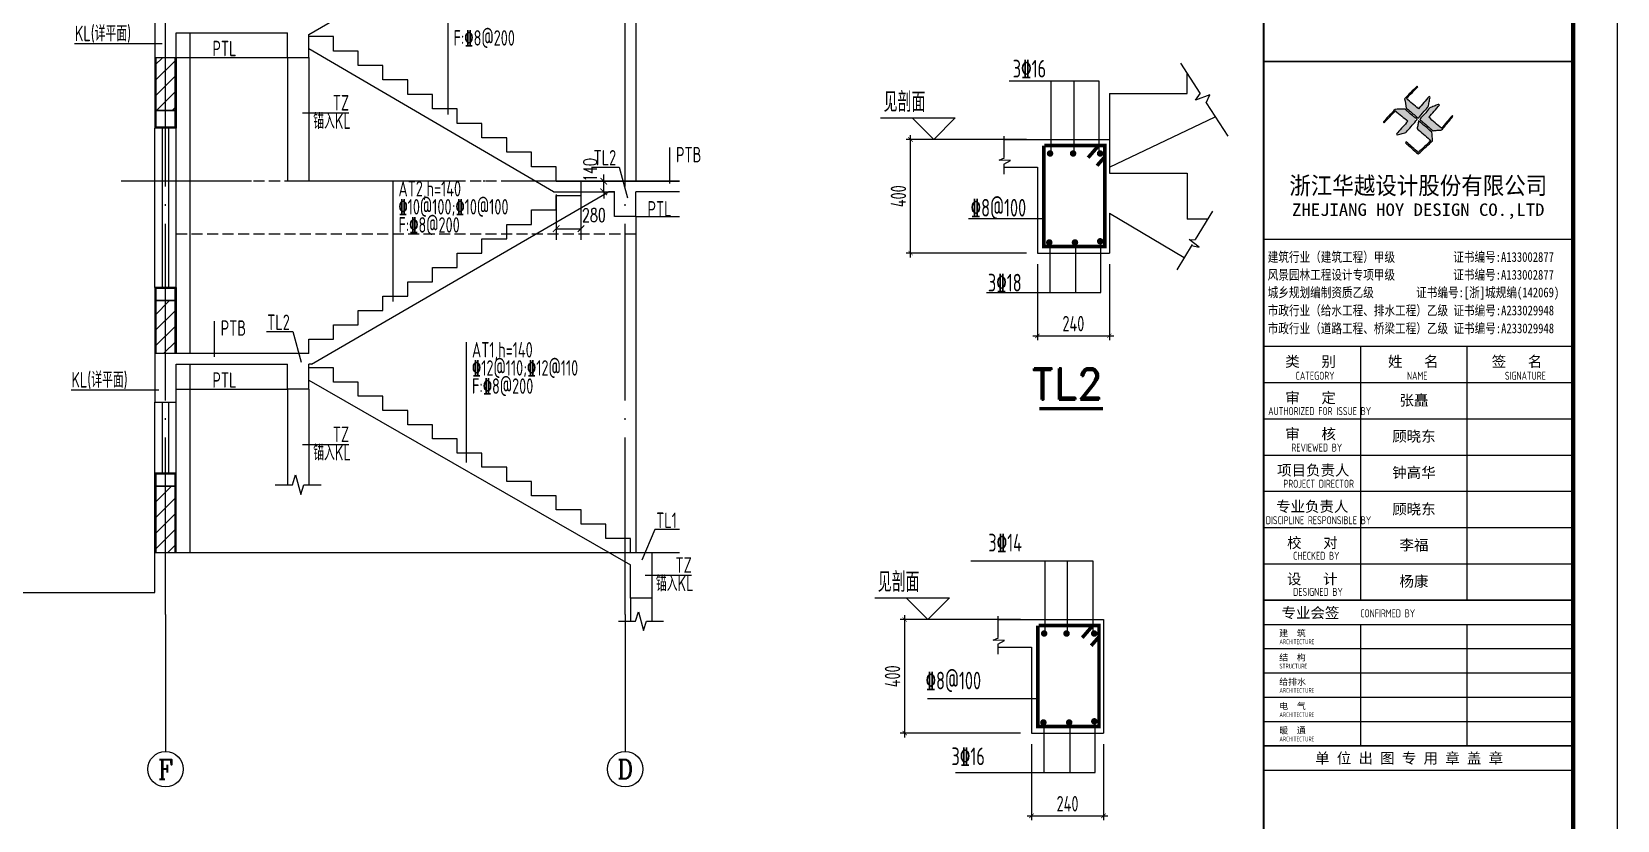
# Model space of a CAD drawing. Extents: x -638872 to -278819, y -139534 to 213996.
# Drawn here: x -419019 to -401082, y -130485 to -121566 of the extents above; entities that cross this region are included whole.
import ezdxf
from ezdxf.enums import TextEntityAlignment as Align

# ---------------------------------------------------------------- set-up
doc = ezdxf.new("R2010")
doc.units = 0
doc.header["$LTSCALE"] = 1000
doc.header["$MEASUREMENT"] = 0
doc.linetypes.add('DASH', pattern=[0.35, 0.25, -0.1])
doc.linetypes.add('DOTE', pattern=[2.42, 2, -0.2, 0.02, -0.2])
doc.layers.get('0').update_dxf_attribs({"linetype": 'CONTINUOUS'})
doc.layers.get('Defpoints').update_dxf_attribs({"linetype": 'CONTINUOUS'})
for name, color, linetype in [('AXIS', 171, 'CONTINUOUS'), ('AXIS_TEXT', 7, 'CONTINUOUS'), ('BALCONY', 6, 'CONTINUOUS'), ('BEAM_HOR_TEXT_JZ', 7, 'CONTINUOUS'), ('COLU_DE_DIM', 3, 'CONTINUOUS'), ('DOTE', 14, 'DOTE'), ('GJ', 22, 'CONTINUOUS'), ('PUB_DIM', 171, 'CONTINUOUS'), ('PUB_TITLE', 171, 'CONTINUOUS'), ('PUB_WALL', 9, 'CONTINUOUS'), ('S_E_STAIR', 4, 'CONTINUOUS'), ('S_WALL', 9, 'CONTINUOUS'), ('S_WINDOW', 140, 'CONTINUOUS'), ('THICK', 6, 'CONTINUOUS'), ('THIN', 7, 'CONTINUOUS'), ('TK', 4, 'CONTINUOUS'), ('填充', 8, 'CONTINUOUS')]:
    doc.layers.add(name, color=color, linetype=linetype)
doc.layers.add('COLU_HATCH', color=251, linetype='CONTINUOUS', lineweight=0)
doc.styles.add('-宋体', font='', dxfattribs={"width": 0.8})
doc.styles.add('_TCH_AXIS', font='COMPLEX', dxfattribs={"bigfont": 'GBCBIG'})
doc.styles.add('COMPLEX', font='COMPLEX')
doc.styles.add('DIM_FONT', font='SIMPLEX', dxfattribs={"width": 0.7, "bigfont": 'GBCBIG'})
doc.styles.add('HT', font='simhei.ttf', dxfattribs={"width": 0.8})
doc.styles.add('ROMAND', font='romand__.ttf', dxfattribs={"height": 500})
doc.styles.add('TSSD_Dimension', font='tssdeng.shx', dxfattribs={"width": 0.7, "bigfont": 'hztxt.shx'})
doc.styles.add('TSSD_Label', font='tssdeng.shx', dxfattribs={"width": 0.7, "bigfont": 'hztxt.shx'})
doc.styles.add('TSSD_REIN', font='tssdeng.shx', dxfattribs={"width": 0.7, "bigfont": 'tssdchn.shx'})
doc.styles.add('中西文', font='TSSDENG.shx', dxfattribs={"width": 0.875, "height": 300, "bigfont": 'HZTXT.shx'})
doc.styles.add('图签宋体', font='', dxfattribs={"height": 300})
doc.styles.add('图签黑体', font='simhei.ttf', dxfattribs={"height": 550})
doc.styles.get('-宋体').set_extended_font_data('SimSun')
doc.styles.get('图签宋体').set_extended_font_data('NSimSun')
doc.dimstyles.new('DIMN', dxfattribs={"dimtxt": 300, "dimasz": 150, "dimexe": 250, "dimexo": 300, "dimgap": 150, "dimtad": 1, "dimdec": 0, "dimzin": 0, "dimdsep": 46, "dimtxsty": 'DIM_FONT', "dimblk": 'ARCHTICK', "dimcen": 0.09, "dimclrt": 7, "dimazin": 2, "dimtfac": 1, "dimtdec": 0, "dimtix": 1, "dimtmove": 2, "dimatfit": 3, "dimfxl": 0, "dimtolj": 1, "dimtzin": 0, "dimarcsym": 0})
doc.dimstyles.new('TSSD_20_50', dxfattribs={"dimtxt": 175, "dimasz": 50, "dimexe": 50, "dimexo": 125, "dimgap": 50, "dimtad": 1, "dimdec": 0, "dimlfac": 0.4, "dimzin": 0, "dimdsep": 46, "dimtxsty": 'TSSD_Dimension', "dimblk": 'ARCHTICK', "dimblk1": 'ARCHTICK', "dimblk2": 'ARCHTICK', "dimcen": 0, "dimdle": 50, "dimclrt": 7, "dimadec": 0, "dimazin": 0, "dimtfac": 1, "dimtdec": 0, "dimtix": 1, "dimtmove": 2, "dimatfit": 3, "dimfxl": 0, "dimtolj": 1, "dimtzin": 0, "dimarcsym": 0})

# ---------------------------------------------------------------- blocks, each defined once
blk = doc.blocks.new('$EWDLib$00001159')
for p, q in [((0, 0), (0, 1500)), ((84, 0), (84, 1500)), ((156, 0), (156, 1500)), ((240, 0), (240, 1500))]:
    blk.add_line(p, q)
blk = doc.blocks.new('_AXISO')
blk.add_circle((0, 0), 0.5)
at = {"layer": 'AXIS_TEXT', "style": 'COMPLEX', "width": 1.041667}
blk.add_attdef('A', text='', height=0.56, dxfattribs=at).set_placement((-0.25, -0.28), (0.25, -0.28), align=Align.FIT)
blk = doc.blocks.new('_ArchTick')
at = {"color": 0, "linetype": 'ByBlock', "const_width": 0.15}
blk.add_lwpolyline([(-0.5, -0.5), (0.5, 0.5)], dxfattribs=at)
blk = doc.blocks.new('*D583')
at = {"layer": 'COLU_DE_DIM', "color": 0, "lineweight": -2}
for p, q in [((-407767, -122785), (-409127, -122785)), ((-409077, -124120), (-409077, -122735)), ((-407767, -124070), (-409127, -124070))]:
    blk.add_line(p, q, dxfattribs=at)
at = {"layer": 'Defpoints', "color": 0}
for p in [(-409077, -122785), (-407642, -122785), (-407642, -124070)]:
    blk.add_point(p, dxfattribs=at)
at = {"layer": 'COLU_DE_DIM', "color": 0, "lineweight": -2, "xscale": 50, "yscale": 50, "zscale": 50}
for p, rotation in [((-409077, -122785), 90), ((-409077, -124070), 270)]:
    blk.add_blockref('_ArchTick', p, dxfattribs=dict(at, rotation=rotation))
at = {"layer": 'COLU_DE_DIM', "color": 7, "insert": (-409214, -123427), "char_height": 175, "attachment_point": 5, "rotation": 90, "style": 'TSSD_Dimension'}
blk.add_mtext('\\A1;400', dxfattribs=at)
blk = doc.blocks.new('*D584')
at = {"layer": 'COLU_DE_DIM', "color": 0, "lineweight": -2}
for p, q in [((-407642, -124195), (-407642, -125056)), ((-406828, -124195), (-406828, -125056)), ((-407692, -125006), (-406778, -125006))]:
    blk.add_line(p, q, dxfattribs=at)
at = {"layer": 'Defpoints', "color": 0}
for p in [(-407642, -124070), (-406828, -124070), (-406828, -125006)]:
    blk.add_point(p, dxfattribs=at)
at = {"layer": 'COLU_DE_DIM', "color": 0, "lineweight": -2, "xscale": 50, "yscale": 50, "zscale": 50, "rotation": 180}
blk.add_blockref('_ArchTick', (-407642, -125006), dxfattribs=at)
at = {"layer": 'COLU_DE_DIM', "color": 0, "lineweight": -2, "xscale": 50, "yscale": 50, "zscale": 50}
blk.add_blockref('_ArchTick', (-406828, -125006), dxfattribs=at)
at = {"layer": 'COLU_DE_DIM', "color": 7, "insert": (-407235, -124868), "char_height": 175, "attachment_point": 5, "style": 'TSSD_Dimension'}
blk.add_mtext('\\A1;240', dxfattribs=at)
blk = doc.blocks.new('*D585')
at = {"layer": 'COLU_DE_DIM', "color": 0, "lineweight": -2}
for p, q in [((-407834, -128215), (-409193, -128215)), ((-409143, -129549), (-409143, -128165)), ((-407834, -129499), (-409193, -129499))]:
    blk.add_line(p, q, dxfattribs=at)
at = {"layer": 'Defpoints', "color": 0}
for p in [(-409143, -128215), (-407709, -128215), (-407709, -129499)]:
    blk.add_point(p, dxfattribs=at)
at = {"layer": 'COLU_DE_DIM', "color": 0, "lineweight": -2, "xscale": 50, "yscale": 50, "zscale": 50}
for p, rotation in [((-409143, -128215), 90), ((-409143, -129499), 270)]:
    blk.add_blockref('_ArchTick', p, dxfattribs=dict(at, rotation=rotation))
at = {"layer": 'COLU_DE_DIM', "color": 7, "insert": (-409281, -128857), "char_height": 175, "attachment_point": 5, "rotation": 90, "style": 'TSSD_Dimension'}
blk.add_mtext('\\A1;400', dxfattribs=at)
blk = doc.blocks.new('*D586')
at = {"layer": 'COLU_DE_DIM', "color": 0, "lineweight": -2}
for p, q in [((-407709, -129624), (-407709, -130485)), ((-406894, -129624), (-406894, -130485)), ((-407759, -130435), (-406844, -130435))]:
    blk.add_line(p, q, dxfattribs=at)
at = {"layer": 'Defpoints', "color": 0}
for p in [(-407709, -129499), (-406894, -129499), (-406894, -130435)]:
    blk.add_point(p, dxfattribs=at)
at = {"layer": 'COLU_DE_DIM', "color": 0, "lineweight": -2, "xscale": 50, "yscale": 50, "zscale": 50, "rotation": 180}
blk.add_blockref('_ArchTick', (-407709, -130435), dxfattribs=at)
at = {"layer": 'COLU_DE_DIM', "color": 0, "lineweight": -2, "xscale": 50, "yscale": 50, "zscale": 50}
blk.add_blockref('_ArchTick', (-406894, -130435), dxfattribs=at)
at = {"layer": 'COLU_DE_DIM', "color": 7, "insert": (-407301, -130298), "char_height": 175, "attachment_point": 5, "style": 'TSSD_Dimension'}
blk.add_mtext('\\A1;240', dxfattribs=at)
blk = doc.blocks.new('A$C053D6479')
at = {"layer": 'PUB_TITLE'}
h = blk.add_hatch(color=256, dxfattribs=at)
h.dxf.hatch_style = 1
edge = h.paths.add_edge_path()
edge.add_spline(control_points=[(1026, 827), (1105, 920), (1188, 1008), (1266, 1102)], knot_values=[13, 13, 13, 13, 14, 14, 14, 14], degree=3, periodic=0)
edge.add_spline(control_points=[(1266, 1102), (1258, 1111), (1249, 1119), (1239, 1116)], knot_values=[12, 12, 12, 12, 13, 13, 13, 13], degree=3, periodic=0)
edge.add_spline(control_points=[(1239, 1116), (1210, 1107), (1179, 1092), (1144, 1077)], knot_values=[11, 11, 11, 11, 12, 12, 12, 12], degree=3, periodic=0)
edge.add_spline(control_points=[(1144, 1077), (1109, 1063), (1069, 1053), (1047, 1038)], knot_values=[10, 10, 10, 10, 11, 11, 11, 11], degree=3, periodic=0)
edge.add_spline(control_points=[(1047, 1038), (1028, 1026), (1007, 992), (991, 972)], knot_values=[9, 9, 9, 9, 10, 10, 10, 10], degree=3, periodic=0)
edge.add_spline(control_points=[(991, 972), (942, 913), (899, 868), (849, 810)], knot_values=[8, 8, 8, 8, 9, 9, 9, 9], degree=3, periodic=0)
edge.add_spline(control_points=[(849, 810), (842, 801), (822, 776), (822, 775)], knot_values=[7, 7, 7, 7, 8, 8, 8, 8], degree=3, periodic=0)
edge.add_spline(control_points=[(822, 775), (823, 771), (848, 752), (859, 744)], knot_values=[6, 6, 6, 6, 7, 7, 7, 7], degree=3, periodic=0)
edge.add_spline(control_points=[(859, 744), (949, 670), (1035, 592), (1122, 521)], knot_values=[5, 5, 5, 5, 6, 6, 6, 6], degree=3, periodic=0)
edge.add_spline(control_points=[(1122, 521), (1153, 527), (1185, 530), (1217, 533)], knot_values=[4, 4, 4, 4, 5, 5, 5, 5], degree=3, periodic=0)
edge.add_spline(control_points=[(1217, 533), (1246, 535), (1293, 532), (1316, 542)], knot_values=[3, 3, 3, 3, 4, 4, 4, 4], degree=3, periodic=0)
edge.add_spline(control_points=[(1316, 542), (1327, 547), (1338, 565), (1349, 579)], knot_values=[2, 2, 2, 2, 3, 3, 3, 3], degree=3, periodic=0)
edge.add_spline(control_points=[(1349, 579), (1423, 670), (1507, 759), (1572, 848)], knot_values=[1, 1, 1, 1, 2, 2, 2, 2], degree=3, periodic=0)
edge.add_spline(control_points=[(1572, 848), (1564, 852), (1561, 861), (1551, 862)], knot_values=[0, 0, 0, 0, 1, 1, 1, 1], degree=3, periodic=0)
edge.add_spline(control_points=[(1551, 862), (1469, 769), (1393, 671), (1310, 579)], knot_values=[15, 15, 15, 15, 16, 16, 16, 16], degree=3, periodic=0)
edge.add_spline(control_points=[(1310, 579), (1216, 662), (1118, 742), (1026, 827)], knot_values=[14, 14, 14, 14, 15, 15, 15, 15], degree=3, periodic=0)
at = {"layer": 'TK'}
h = blk.add_hatch(color=256, dxfattribs=at)
h.dxf.hatch_style = 2
edge = h.paths.add_edge_path()
edge.add_spline(control_points=[(906, 946), (906, 946), (906, 946), (866, 899), (814, 839), (806, 829), (789, 806), (787, 806), (777, 804), (728, 856), (719, 864), (651, 922), (580, 978), (514, 1036), (509, 1106), (488, 1176), (479, 1247), (570, 1343), (663, 1436), (758, 1526), (764, 1523), (768, 1518), (774, 1515), (693, 1422), (599, 1343), (520, 1249), (607, 1171), (698, 1096), (789, 1021), (874, 1109), (950, 1206), (1031, 1298), (1066, 1286), (1054, 1262), (1045, 1224), (1036, 1188), (1031, 1158), (1024, 1121), (1020, 1104), (1017, 1085), (1012, 1071), (1004, 1052), (976, 1026), (956, 1003), (906, 946)], knot_values=[-1, 0, 0, 0, 0, 0.0001, 1, 1, 1, 2, 2, 2, 3, 3, 3, 4, 4, 4, 5, 5, 5, 6, 6, 6, 7, 7, 7, 8, 8, 8, 9, 9, 9, 10, 10, 10, 11, 11, 11, 12, 12, 12, 13, 13, 13, 14, 14, 14, 14], degree=3, periodic=0)
h = blk.add_hatch(color=256, dxfattribs=at)
h.dxf.hatch_style = 2
edge = h.paths.add_edge_path()
edge.add_spline(control_points=[(291, 452), (291, 452), (291, 452), (313, 470), (322, 480), (400, 566), (477, 652), (553, 736), (460, 815), (366, 894), (270, 970), (183, 883), (101, 791), (16, 703), (-18, 714), (9, 735), (28, 755), (103, 838), (192, 930), (266, 1005), (319, 1009), (387, 1005), (442, 1007), (456, 1008), (472, 1011), (485, 1007), (507, 1000), (534, 967), (555, 949), (624, 891), (699, 833), (760, 773), (689, 691), (614, 604), (539, 517), (529, 505), (516, 487), (506, 482), (492, 475), (469, 472), (452, 467), (416, 456), (383, 448), (342, 438), (323, 433), (297, 422), (293, 440), (291, 452)], knot_values=[-1, 0, 0, 0, 0, 0.0001, 1, 1, 1, 2, 2, 2, 3, 3, 3, 4, 4, 4, 5, 5, 5, 6, 6, 6, 7, 7, 7, 8, 8, 8, 9, 9, 9, 10, 10, 10, 11, 11, 11, 12, 12, 12, 13, 13, 13, 14, 14, 14, 15, 15, 15, 15], degree=3, periodic=0)
h = blk.add_hatch(color=256, dxfattribs=at)
h.dxf.hatch_style = 2
edge = h.paths.add_edge_path()
edge.add_spline(control_points=[(662, 103), (662, 103), (662, 103), (616, 143), (568, 186), (545, 207), (518, 224), (499, 250), (501, 259), (511, 261), (516, 267), (609, 192), (696, 111), (785, 33), (883, 118), (977, 208), (1070, 298), (992, 373), (892, 456), (803, 534), (791, 544), (768, 561), (766, 569), (761, 588), (776, 634), (780, 655), (785, 690), (788, 721), (795, 746), (897, 661), (998, 576), (1097, 490), (1100, 425), (1106, 361), (1107, 294), (1018, 207), (925, 121), (830, 33), (818, 21), (800, 0), (787, 0), (768, -1), (725, 49), (712, 60), (662, 103)], knot_values=[-1, 0, 0, 0, 0, 0.0001, 1, 1, 1, 2, 2, 2, 3, 3, 3, 4, 4, 4, 5, 5, 5, 6, 6, 6, 7, 7, 7, 8, 8, 8, 9, 9, 9, 10, 10, 10, 11, 11, 11, 12, 12, 12, 13, 13, 13, 14, 14, 14, 14], degree=3, periodic=0)
for points, knots in [([(1031, 1298), (1066, 1286), (1054, 1262), (1045, 1224), (1036, 1188), (1031, 1158), (1024, 1121), (1020, 1104), (1017, 1085), (1012, 1071), (1004, 1052), (976, 1026), (956, 1003), (906, 946), (866, 899), (814, 839), (806, 829), (789, 806), (787, 806), (777, 804), (728, 856), (719, 864), (651, 922), (580, 978), (514, 1036), (509, 1106), (488, 1176), (479, 1247), (570, 1343), (663, 1436), (758, 1526), (764, 1523), (768, 1518), (774, 1515), (693, 1422), (599, 1343), (520, 1249), (607, 1171), (698, 1096), (789, 1021), (874, 1109), (950, 1206), (1031, 1298)], [0, 0, 0, 0, 1, 1, 1, 2, 2, 2, 3, 3, 3, 4, 4, 4, 5, 5, 5, 6, 6, 6, 7, 7, 7, 8, 8, 8, 9, 9, 9, 10, 10, 10, 11, 11, 11, 12, 12, 12, 13, 13, 13, 14, 14, 14, 14]), ([(1551, 862), (1561, 861), (1564, 852), (1572, 848), (1507, 759), (1423, 670), (1349, 579), (1338, 565), (1327, 547), (1316, 542), (1293, 532), (1246, 535), (1217, 533), (1185, 530), (1153, 527), (1122, 521), (1035, 592), (949, 670), (859, 744), (848, 752), (823, 771), (822, 775), (822, 776), (842, 801), (849, 810), (899, 868), (942, 913), (991, 972), (1007, 992), (1028, 1026), (1047, 1038), (1069, 1053), (1109, 1063), (1144, 1077), (1179, 1092), (1210, 1107), (1239, 1116), (1249, 1119), (1258, 1111), (1266, 1102), (1188, 1008), (1105, 920), (1026, 827), (1118, 742), (1216, 662), (1310, 579), (1393, 671), (1469, 769), (1551, 862)], [0, 0, 0, 0, 1, 1, 1, 2, 2, 2, 3, 3, 3, 4, 4, 4, 5, 5, 5, 6, 6, 6, 7, 7, 7, 8, 8, 8, 9, 9, 9, 10, 10, 10, 11, 11, 11, 12, 12, 12, 13, 13, 13, 14, 14, 14, 15, 15, 15, 16, 16, 16, 16]), ([(555, 949), (624, 891), (699, 833), (760, 773), (689, 691), (614, 604), (539, 517), (529, 505), (516, 487), (506, 482), (492, 475), (469, 472), (452, 467), (416, 456), (383, 448), (342, 438), (323, 433), (297, 422), (293, 440), (291, 452), (313, 470), (322, 480), (400, 566), (477, 652), (553, 736), (460, 815), (366, 894), (270, 970), (183, 883), (101, 791), (16, 703), (-18, 714), (9, 735), (28, 755), (103, 838), (192, 930), (266, 1005), (319, 1009), (387, 1005), (442, 1007), (456, 1008), (472, 1011), (485, 1007), (507, 1000), (534, 967), (555, 949)], [0, 0, 0, 0, 1, 1, 1, 2, 2, 2, 3, 3, 3, 4, 4, 4, 5, 5, 5, 6, 6, 6, 7, 7, 7, 8, 8, 8, 9, 9, 9, 10, 10, 10, 11, 11, 11, 12, 12, 12, 13, 13, 13, 14, 14, 14, 15, 15, 15, 15]), ([(1097, 490), (1100, 425), (1106, 361), (1107, 294), (1018, 207), (925, 121), (830, 33), (818, 21), (800, 0), (787, 0), (768, -1), (725, 49), (712, 60), (662, 103), (616, 143), (568, 186), (545, 207), (518, 224), (499, 250), (501, 259), (511, 261), (516, 267), (609, 192), (696, 111), (785, 33), (883, 118), (977, 208), (1070, 298), (992, 373), (892, 456), (803, 534), (791, 544), (768, 561), (766, 569), (761, 588), (776, 634), (780, 655), (785, 690), (788, 721), (795, 746), (897, 661), (998, 576), (1097, 490)], [0, 0, 0, 0, 1, 1, 1, 2, 2, 2, 3, 3, 3, 4, 4, 4, 5, 5, 5, 6, 6, 6, 7, 7, 7, 8, 8, 8, 9, 9, 9, 10, 10, 10, 11, 11, 11, 12, 12, 12, 13, 13, 13, 14, 14, 14, 14])]:
    blk.add_open_spline(points, degree=3, knots=knots, dxfattribs=at)
blk = doc.blocks.new('GeYuanFrame_73250362', base_point=(20.09, 4.53))
at = {"layer": 'PUB_TITLE'}
for points in [[(803.09, 235.33), (803.09, 292.73)], [(827.09, 235.33), (827.09, 292.73)], [(803.09, 202.33), (803.09, 229.83)], [(827.09, 202.33), (827.09, 229.83)]]:
    blk.add_lwpolyline(points, dxfattribs=at)
at = {"layer": 'TK'}
for p, q in [((781.09, 316.93), (851.09, 316.93)), ((781.09, 284.53), (851.09, 284.53)), ((781.09, 276.33), (851.09, 276.33)), ((781.09, 268.13), (851.09, 268.13)), ((781.09, 259.93), (851.09, 259.93)), ((781.09, 251.73), (851.09, 251.73)), ((781.09, 243.53), (851.09, 243.53)), ((781.09, 235.33), (851.09, 235.33)), ((781.09, 235.33), (851.09, 235.33))]:
    blk.add_line(p, q, dxfattribs=at)
blk.add_lwpolyline([(20.09, 4.53), (20.09, 598.53), (861.09, 598.53), (861.09, 4.53)], close=True, dxfattribs=at)
at = {"layer": 'TK', "const_width": 1}
blk.add_lwpolyline([(45.09, 588.53), (851.09, 588.53), (851.09, 14.53), (45.09, 14.53)], close=True, dxfattribs=at)
at = {"layer": 'TK'}
for points, const_width in [([(781.09, 588.53), (781.09, 14.53)], 0.4), ([(781.09, 357.14), (851.09, 357.14)], 0.35), ([(781.09, 292.73), (851.09, 292.73)], 0.35), ([(781.09, 292.73), (851.09, 292.73)], 0.35), ([(781.09, 235.33), (851.09, 235.33)], 0.35), ([(781.09, 202.33), (851.09, 202.33)], 0.35)]:
    blk.add_lwpolyline(points, dxfattribs=dict(at, const_width=const_width))
for points in [[(781.09, 292.73), (851.09, 292.73)], [(781.09, 235.33), (851.09, 235.33)], [(781.09, 229.83), (851.09, 229.83)], [(781.09, 224.33), (851.09, 224.33)], [(781.09, 218.83), (851.09, 218.83)], [(781.09, 213.33), (851.09, 213.33)], [(781.09, 207.83), (851.09, 207.83)], [(781.09, 202.33), (851.09, 202.33)], [(781.09, 196.83), (851.09, 196.83)]]:
    blk.add_lwpolyline(points, dxfattribs=at)
at = {"layer": 'PUB_TITLE', "xscale": 0.01000000000021828, "yscale": 0.01000000000021828, "zscale": 0.01}
blk.add_blockref('A$C053D6479', (808.19, 336.27), dxfattribs=at)
at = {"layer": 'TK'}
for s, height, style, width, p in [('浙江华越设计股份有限公司', 3.96, 'HT', 0.9, (816.07, 329.16)), ('ZHEJIANG HOY DESIGN CO.,LTD', 2.8, '图签黑体', 1.11, (816.06, 323.29))]:
    blk.add_text(s, height=height, dxfattribs=dict(at, style=style, width=width)).set_placement(p, align=Align.MIDDLE)
for s, height, style, width, p in [('建筑行业（建筑工程）甲级           证书编号:A133002877', 2.2, '-宋体', 0.8, (782, 311.83)), ('风景园林工程设计专项甲级           证书编号:A133002877', 2.2, '-宋体', 0.8, (782, 307.81)), ('城乡规划编制资质乙级        证书编号:[浙]城规编(142069)', 2.2, '-宋体', 0.8, (782, 303.82)), ('市政行业（给水工程、排水工程）乙级 证书编号:A233029948', 2.2, '-宋体', 0.8, (782, 299.74)), ('市政行业（道路工程、桥梁工程）乙级 证书编号:A233029948', 2.2, '-宋体', 0.8, (782, 295.69)), ('CATEGORY', 1.8, 'TSSD_REIN', 0.7, (788.32, 285.17)), ('NAME', 1.8, 'TSSD_REIN', 0.7, (813.51, 285.17)), ('SIGNATURE', 1.8, 'TSSD_REIN', 0.7, (835.66, 285.17)), ('AUTHORIZED FOR ISSUE BY', 1.8, 'TSSD_REIN', 0.7, (782.12, 277.17)), ('REVIEWED BY', 1.8, 'TSSD_REIN', 0.7, (787.36, 268.91)), ('PROJECT DIRECTOR', 1.8, 'TSSD_REIN', 0.7, (785.55, 260.74)), ('DISCIPLINE RESPONSIBLE BY', 1.8, 'TSSD_REIN', 0.7, (781.57, 252.48)), ('CHECKED BY', 1.8, 'TSSD_REIN', 0.7, (787.75, 244.44)), ('DESIGNED BY', 1.8, 'TSSD_REIN', 0.7, (787.76, 236.27)), ('CONFIRMED BY', 1.8, 'TSSD_REIN', 0.7, (802.94, 231.42)), ('ARCHITECTURE', 1.08, 'TSSD_REIN', 0.7, (784.65, 225.34)), ('STRUCTURE', 1.08, 'TSSD_REIN', 0.7, (784.65, 219.84)), ('ARCHITECTURE', 1.08, 'TSSD_REIN', 0.7, (784.65, 214.34)), ('ARCHITECTURE', 1.08, 'TSSD_REIN', 0.7, (784.65, 208.84)), ('ARCHITECTURE', 1.08, 'TSSD_REIN', 0.7, (784.65, 203.34))]:
    blk.add_text(s, height=height, dxfattribs=dict(at, style=style, width=width)).set_placement(p)
at = {"layer": 'TK', "style": '图签宋体'}
for s, height, p in [('类   别', 2.4, (785.97, 288.09)), ('姓   名', 2.4, (809.2, 288.09)), ('签   名', 2.4, (832.68, 288.09)), ('审   定', 2.4, (785.97, 279.89)), ('审   核', 2.4, (785.97, 271.69)), ('项目负责人', 2.4, (784.13, 263.49)), ('专业负责人', 2.4, (783.89, 255.29)), ('校   对', 2.4, (786.38, 247.09)), ('设   计', 2.4, (786.36, 238.89)), ('专业会签', 2.4, (785.12, 231.24)), ('建  筑', 1.44, (784.61, 227.11)), ('结  构', 1.44, (784.61, 221.61)), ('给排水', 1.44, (784.61, 216.11)), ('电  气', 1.44, (784.61, 210.61)), ('暖  通', 1.44, (784.61, 205.11)), ('单 位 出 图 专 用 章 盖 章', 2.4, (792.72, 198.35))]:
    blk.add_text(s, height=height, dxfattribs=at).set_placement(p)
at = {"layer": 'TK', "char_height": 2.4, "width": 24, "attachment_point": 5, "style": '图签宋体'}
for s, insert in [('张矗', (815.09, 280.4)), ('顾晓东', (815.09, 272.23)), ('钟高华', (815.09, 264.03)), ('顾晓东', (815.09, 255.76)), ('李福', (815.09, 247.63)), ('杨康', (815.09, 239.43))]:
    blk.add_mtext(s, dxfattribs=dict(at, insert=insert))
blk = doc.blocks.new('*D619')
at = {"layer": 'Defpoints', "color": 0}
for p in [(-413085, -123258), (-413085, -123378), (-412548, -123258)]:
    blk.add_point(p, dxfattribs=at)
at = {"layer": 'PUB_DIM', "color": 0, "lineweight": -2}
for p, q in [((-412548, -123258), (-412548, -123183)), ((-412935, -123258), (-412423, -123258)), ((-412935, -123378), (-412423, -123378)), ((-412548, -123378), (-412548, -123258)), ((-412548, -123378), (-412548, -123453))]:
    blk.add_line(p, q, dxfattribs=at)
at = {"layer": 'PUB_DIM', "color": 0, "lineweight": -2, "xscale": 75, "yscale": 75, "zscale": 75}
for p, rotation in [((-412548, -123258), 270), ((-412548, -123378), 90)]:
    blk.add_blockref('_ArchTick', p, dxfattribs=dict(at, rotation=rotation))
at = {"layer": 'PUB_DIM', "color": 7, "insert": (-412702, -123131), "char_height": 150, "attachment_point": 5, "rotation": 90, "style": 'DIM_FONT'}
blk.add_mtext('\\A1;140', dxfattribs=at)
blk = doc.blocks.new('*D621')
at = {"layer": 'Defpoints', "color": 0}
for p in [(-413085, -123258), (-412805, -123258), (-412805, -123794)]:
    blk.add_point(p, dxfattribs=at)
at = {"layer": 'PUB_DIM', "color": 0, "lineweight": -2}
for p, q in [((-413085, -123408), (-413085, -123919)), ((-412805, -123408), (-412805, -123919)), ((-413085, -123794), (-412805, -123794))]:
    blk.add_line(p, q, dxfattribs=at)
at = {"layer": 'PUB_DIM', "color": 0, "lineweight": -2, "xscale": 75, "yscale": 75, "zscale": 75, "rotation": 180}
blk.add_blockref('_ArchTick', (-413085, -123794), dxfattribs=at)
at = {"layer": 'PUB_DIM', "color": 0, "lineweight": -2, "xscale": 75, "yscale": 75, "zscale": 75}
blk.add_blockref('_ArchTick', (-412805, -123794), dxfattribs=at)
at = {"layer": 'PUB_DIM', "color": 7, "insert": (-412659, -123640), "char_height": 150, "attachment_point": 5, "style": 'DIM_FONT'}
blk.add_mtext('\\A1;280', dxfattribs=at)

msp = doc.modelspace()

# ---------------------------------------------------------------- hatches: boundary and pattern name
at = {"layer": '填充'}
h = msp.add_hatch(dxfattribs=at)
h.set_pattern_fill('普通砖', color=256, scale=50, style=0)
h.set_pattern_definition([(45, (-818059.45, -234764.58), (-88.388383, 88.388383), [])])
h.paths.add_polyline_path([(-417384.9, -126707.54), (-417624.9, -126707.54), (-417624.9, -127457.54), (-417384.9, -127457.54)])
h.paths.add_polyline_path([(-417384.9, -121857.54), (-417624.9, -121857.54), (-417624.9, -122457.54), (-417384.9, -122457.54)])
h.paths.add_polyline_path([(-417384.9, -120707.54), (-417624.9, -120707.54), (-417624.9, -121457.54), (-417384.9, -121457.54)])
h.paths.add_polyline_path([(-417384.9, -118257.54), (-417624.9, -118257.54), (-417624.9, -118557.54), (-417384.9, -118557.54)])
h.paths.add_polyline_path([(-417384.9, -116957.54), (-417624.9, -116957.54), (-417624.9, -117857.54), (-417384.9, -117857.54)])
h.paths.add_polyline_path([(-417624.9, -125207.54), (-417384.9, -125207.54), (-417384.9, -124607.54), (-417624.9, -124607.54)])

# ---------------------------------------------------------------- linework, layer by layer
for p, q in [((-417224.9, -125207.54), (-417224.9, -121577.54)), ((-417224.9, -127457.54), (-417224.9, -125327.54))]:
    msp.add_line(p, q)
at = {"ltscale": 0.5}
for points in [[(-417543.52, -121701.61), (-418533.45, -121701.61)], [(-417582.53, -125618.91), (-418572.45, -125618.91)], [(-412244.9, -127971.79), (-412244.9, -128233.46)], [(-412004.9, -127971.79), (-412004.9, -128233.46)]]:
    msp.add_lwpolyline(points, dxfattribs=at)
msp.add_lwpolyline([(-420704.9, -127907.54), (-417624.9, -127907.54), (-417624.9, -127457.54), (-411691.45, -127457.54)])
at = {"layer": 'AXIS'}
for p, q in [((-417504.9, -128157.54), (-417504.9, -129707.54)), ((-412304.9, -128157.54), (-412304.9, -129707.54))]:
    msp.add_line(p, q, dxfattribs=at)
at = {"layer": 'BALCONY', "ltscale": 0.5}
for points in [[(-417384.9, -121857.54), (-416124.9, -121857.54)], [(-416124.9, -121857.54), (-416124.9, -123257.54)], [(-415884.9, -121857.54), (-415884.9, -123257.54)], [(-412672.07, -123097.73), (-412371.56, -123097.73), (-412277.08, -123444.44)], [(-412184.9, -123657.54), (-411691.45, -123657.54)], [(-416363.98, -124958.51), (-416063.47, -124958.51), (-415968.99, -125305.22)], [(-417384.9, -125607.54), (-416124.9, -125607.54)], [(-416124.9, -125607.54), (-416124.9, -126690.02)], [(-415884.9, -125607.54), (-415884.9, -126690.02)], [(-411691.45, -127198.13), (-411968.06, -127198.13), (-412118.62, -127544.84)], [(-412244.9, -127457.48), (-412004.9, -127457.48), (-412004.9, -127971.79), (-412244.9, -127971.79), (-412244.9, -127595.84)]]:
    msp.add_lwpolyline(points, dxfattribs=at)
at = {"layer": 'BALCONY', "linetype": 'DASH', "ltscale": 0.5}
for points in [[(-412184.9, -123257.54), (-417384.9, -123257.54)], [(-412184.9, -123857.54), (-417384.9, -123857.54)]]:
    msp.add_lwpolyline(points, dxfattribs=at)
at = {"layer": 'BEAM_HOR_TEXT_JZ'}
for p, q in [((-414306.55, -122501.32), (-414306.55, -121139.23)), ((-414930.37, -124616.21), (-414930.37, -123254.12)), ((-414098.37, -126438.74), (-414098.37, -125076.65))]:
    msp.add_line(p, q, dxfattribs=at)
at = {"layer": 'DOTE'}
for p, q in [((-417504.9, -128157.54), (-417504.9, -112157.54)), ((-412304.9, -128157.54), (-412304.9, -112157.54)), ((-411691.45, -123257.54), (-418004.9, -123257.54))]:
    msp.add_line(p, q, dxfattribs=at)
at = {"layer": 'GJ', "linetype": 'Continuous'}
for p, q in [((-406022.94, -121922.71, -247.45), (-405805.18, -122259.66, -247.45)), ((-406944.87, -122125.57, -247.45), (-407959.96, -122125.57, -247.45)), ((-407491.07, -122125.57, -247.45), (-407491.07, -122931.74, -247.45)), ((-407230.59, -122125.57, -247.45), (-407230.59, -122931.74, -247.45)), ((-406944.87, -122942.88, -247.45), (-406944.87, -122125.57, -247.45)), ((-405948.19, -122264, -247.45), (-405948.19, -122038.38, -247.45)), ((-406827.81, -122264, -247.45), (-406827.81, -123164.63, -247.45)), ((-406827.81, -122264, -247.45), (-405948.19, -122264, -247.45)), ((-405853.11, -122338.81, -247.45), (-405796.8, -122260.03, -247.45)), ((-405691.67, -122278.78, -247.45), (-405853.11, -122338.81, -247.45)), ((-405732.97, -122372.58, -247.45), (-405691.67, -122278.78, -247.45)), ((-405733.9, -122369.96, -247.45), (-405489.16, -122748.67, -247.45)), ((-406827.81, -123097.81, -247.45), (-405630.4, -122530.11, -247.45)), ((-408022.31, -122747.2, -247.45), (-408022.31, -122989.27, -247.45)), ((-408022.31, -122785.26, -247.45), (-406827.81, -122785.26, -247.45)), ((-408074.46, -123018.95, -247.45), (-408015.06, -122993.51, -247.45)), ((-407947.19, -123023.19, -247.45), (-408074.46, -123018.95, -247.45)), ((-408023.55, -123065.58, -247.45), (-407947.19, -123023.19, -247.45)), ((-408022.31, -123061.34, -247.45), (-408022.31, -123175.93, -247.45)), ((-408022.31, -123096.49, -247.45), (-407642.27, -123096.49, -247.45)), ((-407642.27, -123096.49, -247.45), (-407642.27, -124069.64, -247.45)), ((-406827.81, -123164.63, -247.45), (-405947.35, -123164.63, -247.45)), ((-405947.35, -123164.63, -247.45), (-405947.35, -123685.88, -247.45)), ((-406827.81, -123618.95, -247.45), (-405981.32, -124120.09, -247.45)), ((-406827.81, -123618.95, -247.45), (-406827.81, -124069.64, -247.45)), ((-405716.11, -123685.88, -247.45), (-405947.35, -123685.88, -247.45)), ((-405661.35, -123596.23, -247.45), (-405856.76, -123916.16, -247.45)), ((-407502.22, -123933.63, -247.45), (-407502.22, -124516.37, -247.45)), ((-407211.73, -123933.63, -247.45), (-407211.73, -124516.37, -247.45)), ((-406922.57, -124516.37, -247.45), (-406922.57, -123922.49, -247.45)), ((-405925.37, -123915.65, -247.45), (-405857.82, -123920.3, -247.45)), ((-405813.57, -124001.77, -247.45), (-405925.37, -123915.65, -247.45)), ((-407642.27, -124069.64, -247.45), (-406827.81, -124069.64, -247.45)), ((-405891.42, -123972.9, -247.45), (-406065.99, -124258.72, -247.45)), ((-405897.42, -123985.48, -247.45), (-405813.57, -124001.77, -247.45)), ((-408219.41, -124516.37, -247.45), (-406922.57, -124516.37, -247.45)), ((-407011.31, -127554.95), (-408393.55, -127554.95)), ((-407557.52, -127554.95), (-407557.52, -128361.12)), ((-407304.3, -127554.95), (-407304.3, -128361.12)), ((-407011.31, -128372.26), (-407011.31, -127554.95)), ((-408088.75, -128176.58), (-408088.75, -128418.65)), ((-408088.75, -128214.63), (-406894.25, -128214.63)), ((-406894.25, -128214.63), (-406894.25, -129499.02)), ((-408140.9, -128448.33), (-408081.51, -128422.89)), ((-408013.63, -128452.57), (-408140.9, -128448.33)), ((-408089.99, -128494.96), (-408013.63, -128452.57)), ((-408088.75, -128490.72), (-408088.75, -128605.31)), ((-408088.75, -128525.87), (-407708.72, -128525.87)), ((-407708.72, -128525.87), (-407708.72, -129499.02)), ((-407708.72, -129499.02), (-406894.25, -129499.02)), ((-407568.67, -129363.01), (-407568.67, -129945.75)), ((-407276.55, -129363.01), (-407276.55, -129945.75)), ((-406989.02, -129945.75), (-406989.02, -129351.87)), ((-408569.11, -129945.75), (-406989.02, -129945.75))]:
    msp.add_line(p, q, dxfattribs=at)
at = {"layer": 'GJ', "linetype": 'Continuous', "const_width": 40.72}
for points in [[(-407570.64, -122853.86), (-407570.64, -123994.76), (-406878.73, -123994.76), (-406878.73, -122853.86), (-407561.65, -122853.86)], [(-406949.29, -122853.86), (-407068.41, -122991.02)], [(-406878.73, -122980.03), (-406967.21, -123081.91)]]:
    msp.add_lwpolyline(points, dxfattribs=at)
at = {"layer": 'GJ', "linetype": 'Continuous', "const_width": 36.65}
for points in [[(-407517.08, -122943.66, 1), (-407480.42, -122943.66, 1)], [(-407256.59, -122943.66, 1), (-407219.94, -122943.66, 1)], [(-406950.97, -122943.66, 1), (-406914.32, -122943.66, 1)], [(-407526.06, -123949.86, 1), (-407489.41, -123949.86, 1)], [(-407235.57, -123949.86, 1), (-407198.92, -123949.86, 1)], [(-406950.02, -123937.02, 1), (-406913.37, -123937.02, 1)]]:
    msp.add_lwpolyline(points, format="xyb", close=True, dxfattribs=at)
at = {"layer": 'GJ', "linetype": 'Continuous'}
for points, const_width, elevation in [([(-407619.99, -125829.16), (-406898.39, -125829.16)], 36.65, -123.73), ([(-407637.08, -128283.24), (-407637.08, -129424.14), (-406945.17, -129424.14), (-406945.17, -128283.24), (-407628.1, -128283.24)], 40.72, 247.45), ([(-407015.73, -128283.24), (-407134.85, -128420.4)], 40.72, 247.45), ([(-406945.17, -128409.41), (-407033.65, -128511.29)], 40.72, 247.45)]:
    msp.add_lwpolyline(points, dxfattribs=dict(at, const_width=const_width, elevation=elevation))
at = {"layer": 'GJ', "linetype": 'Continuous', "const_width": 36.65, "elevation": 247.45}
for points in [[(-407583.52, -128373.04, 1), (-407546.87, -128373.04, 1)], [(-407330.31, -128373.04, 1), (-407293.65, -128373.04, 1)], [(-407017.41, -128373.04, 1), (-406980.76, -128373.04, 1)], [(-407592.51, -129379.24, 1), (-407555.86, -129379.24, 1)], [(-407300.39, -129379.24, 1), (-407263.74, -129379.24, 1)], [(-407016.47, -129366.39, 1), (-406979.82, -129366.39, 1)]]:
    msp.add_lwpolyline(points, format="xyb", close=True, dxfattribs=at)
at = {"layer": 'PUB_DIM'}
for p, q in [((-409415.09, -122540.92, -247.45), (-408570.86, -122540.92, -247.45)), ((-408815.2, -122785.26, -247.45), (-409059.54, -122540.92, -247.45)), ((-408570.86, -122540.92, -247.45), (-408815.2, -122785.26, -247.45)), ((-407569.1, -123681.83, -247.45), (-408421.52, -123681.83, -247.45)), ((-409481.53, -127970.29), (-408637.31, -127970.29)), ((-408881.65, -128214.63), (-409125.99, -127970.29)), ((-408637.31, -127970.29), (-408881.65, -128214.63)), ((-407635.55, -129111.21), (-408885.85, -129111.21))]:
    msp.add_line(p, q, dxfattribs=at)
at = {"layer": 'PUB_WALL', "const_width": 20}
for points in [[(-417394.9, -121857.54), (-417394.9, -122647.54), (-417614.9, -122647.54), (-417614.9, -121857.54)], [(-417384.9, -122457.54), (-417624.9, -122457.54)], [(-417394.9, -125207.54), (-417394.9, -124467.54), (-417614.9, -124467.54), (-417614.9, -125207.54)], [(-417624.9, -124607.54), (-417384.9, -124607.54)], [(-417614.9, -127457.54), (-417614.9, -126567.54), (-417394.9, -126567.54), (-417394.9, -127457.54)], [(-417624.9, -126707.54), (-417384.9, -126707.54)]]:
    msp.add_lwpolyline(points, dxfattribs=at)
at = {"layer": 'S_E_STAIR'}
for p, q in [((-415604.9, -121621.17), (-415884.9, -121621.17)), ((-413117.4, -123377.54), (-415884.9, -121760.16)), ((-415604.9, -121784.81), (-415604.9, -121621.17)), ((-415324.9, -121784.81), (-415604.9, -121784.81)), ((-415324.9, -121948.45), (-415324.9, -121784.81)), ((-415044.9, -121948.45), (-415324.9, -121948.45)), ((-415044.9, -122112.08), (-415044.9, -121948.45)), ((-414764.9, -122112.08), (-415044.9, -122112.08)), ((-414764.9, -122275.72), (-414764.9, -122112.08)), ((-414484.9, -122275.72), (-414764.9, -122275.72)), ((-414484.9, -122439.35), (-414484.9, -122275.72)), ((-414204.9, -122439.35), (-414484.9, -122439.35)), ((-414204.9, -122602.99), (-414204.9, -122439.35)), ((-413924.9, -122602.99), (-414204.9, -122602.99)), ((-413924.9, -122766.63), (-413924.9, -122602.99)), ((-413644.9, -122766.63), (-413924.9, -122766.63)), ((-413644.9, -122930.26), (-413644.9, -122766.63)), ((-413364.9, -122930.26), (-413644.9, -122930.26)), ((-413364.9, -123093.9), (-413364.9, -122930.26)), ((-413084.9, -123093.9), (-413364.9, -123093.9)), ((-413084.9, -123257.54), (-413084.9, -123093.9)), ((-413117.4, -123377.54), (-412804.9, -123377.54)), ((-413084.9, -123257.54), (-412804.9, -123257.54)), ((-415604.9, -125368.25), (-415884.9, -125368.25)), ((-415604.9, -125528.96), (-415604.9, -125368.25)), ((-415884.9, -125506.61), (-412244.9, -127595.84)), ((-415324.9, -125528.96), (-415604.9, -125528.96)), ((-415324.9, -125689.67), (-415324.9, -125528.96)), ((-415044.9, -125689.67), (-415324.9, -125689.67)), ((-415044.9, -125850.38), (-415044.9, -125689.67)), ((-414764.9, -125850.38), (-415044.9, -125850.38)), ((-414764.9, -126011.09), (-414764.9, -125850.38)), ((-414484.9, -126011.09), (-414764.9, -126011.09)), ((-414484.9, -126171.8), (-414484.9, -126011.09)), ((-414204.9, -126171.8), (-414484.9, -126171.8)), ((-414204.9, -126332.51), (-414204.9, -126171.8)), ((-413924.9, -126332.51), (-414204.9, -126332.51)), ((-413924.9, -126493.22), (-413924.9, -126332.51)), ((-413644.9, -126493.22), (-413924.9, -126493.22)), ((-413644.9, -126653.93), (-413644.9, -126493.22)), ((-413364.9, -126653.93), (-413644.9, -126653.93)), ((-413364.9, -126814.64), (-413364.9, -126653.93)), ((-413084.9, -126814.64), (-413364.9, -126814.64)), ((-413084.9, -126975.35), (-413084.9, -126814.64)), ((-412804.9, -126975.35), (-413084.9, -126975.35)), ((-412804.9, -127136.06), (-412804.9, -126975.35)), ((-412524.9, -127136.06), (-412804.9, -127136.06)), ((-412524.9, -127296.77), (-412524.9, -127136.06)), ((-412244.9, -127296.77), (-412524.9, -127296.77)), ((-412244.9, -127457.48), (-412244.9, -127296.77))]:
    msp.add_line(p, q, dxfattribs=at)
at = {"layer": 'S_WALL'}
for p, q in [((-415884.9, -121596.53), (-413084.9, -119960.13)), ((-417624.9, -121457.54), (-417624.9, -121857.54)), ((-417384.9, -121577.54), (-416124.9, -121577.54)), ((-417384.9, -121857.54), (-417384.9, -121577.54)), ((-416124.9, -121857.54), (-416124.9, -121577.54)), ((-415884.9, -121857.54), (-415884.9, -121596.53)), ((-417624.9, -121857.54), (-417384.9, -121857.54)), ((-417624.9, -121857.54), (-417624.9, -122657.54)), ((-417384.9, -121857.54), (-417384.9, -122657.54)), ((-416124.9, -121857.54), (-415884.9, -121857.54)), ((-417384.9, -122457.54), (-417624.9, -122457.54)), ((-417384.9, -122657.54), (-417624.9, -122657.54)), ((-415852.6, -125327.54), (-412492.6, -123377.54)), ((-413084.9, -123257.54), (-411691.45, -123257.54)), ((-411691.45, -123257.54), (-412804.9, -123257.54)), ((-412804.9, -123420.04), (-412804.9, -123257.54)), ((-412424.9, -123377.54), (-412492.6, -123377.54)), ((-412424.9, -123657.54), (-412424.9, -123377.54)), ((-411691.45, -123377.54), (-412184.9, -123377.54)), ((-412184.9, -123657.54), (-412184.9, -123377.54)), ((-413364.9, -123745.04), (-413364.9, -123582.54)), ((-413364.9, -123582.54), (-413084.9, -123582.54)), ((-413084.9, -123582.54), (-413084.9, -123420.04)), ((-413084.9, -123420.04), (-412804.9, -123420.04)), ((-413644.9, -123907.54), (-413644.9, -123745.04)), ((-413644.9, -123745.04), (-413364.9, -123745.04)), ((-412184.9, -123657.54), (-412424.9, -123657.54)), ((-413924.9, -124070.04), (-413924.9, -123907.54)), ((-413924.9, -123907.54), (-413644.9, -123907.54)), ((-414204.9, -124232.54), (-414204.9, -124070.04)), ((-414204.9, -124070.04), (-413924.9, -124070.04)), ((-414484.9, -124395.04), (-414484.9, -124232.54)), ((-414484.9, -124232.54), (-414204.9, -124232.54)), ((-417384.9, -124457.54), (-417624.9, -124457.54)), ((-417624.9, -124457.54), (-417624.9, -125207.54)), ((-417384.9, -124457.54), (-417384.9, -125207.54)), ((-414764.9, -124557.54), (-414764.9, -124395.04)), ((-414764.9, -124395.04), (-414484.9, -124395.04)), ((-417624.9, -124607.54), (-417384.9, -124607.54)), ((-415044.9, -124720.04), (-415044.9, -124557.54)), ((-415044.9, -124557.54), (-414764.9, -124557.54)), ((-415324.9, -124882.54), (-415324.9, -124720.04)), ((-415324.9, -124720.04), (-415044.9, -124720.04)), ((-415604.9, -125045.04), (-415604.9, -124882.54)), ((-415604.9, -124882.54), (-415324.9, -124882.54)), ((-415884.9, -125045.04), (-415604.9, -125045.04)), ((-415884.9, -125207.54), (-415884.9, -125045.04)), ((-417624.9, -125207.54), (-417624.9, -125757.54)), ((-415884.9, -125207.54), (-417624.9, -125207.54)), ((-417384.9, -125757.54), (-417384.9, -125327.54)), ((-417384.9, -125327.54), (-416124.9, -125327.54)), ((-416124.9, -125607.54), (-416124.9, -125327.54)), ((-415884.9, -125607.54), (-415884.9, -125327.54)), ((-415852.6, -125327.54), (-415884.9, -125327.54)), ((-415884.9, -125607.54), (-416124.9, -125607.54)), ((-417624.9, -125757.54), (-417384.9, -125757.54)), ((-417384.9, -126557.54), (-417624.9, -126557.54)), ((-417624.9, -127457.54), (-417624.9, -126557.54)), ((-417384.9, -127457.54), (-417384.9, -126557.54)), ((-417624.9, -126707.54), (-417384.9, -126707.54))]:
    msp.add_line(p, q, dxfattribs=at)
at = {"layer": 'S_WINDOW'}
for p, q in [((-412184.9, -120057.54), (-412184.9, -123257.54)), ((-412184.9, -123657.54), (-412184.9, -127457.54)), ((-417624.9, -126557.54), (-417624.9, -125757.54)), ((-417540.9, -126557.54), (-417540.9, -125757.54)), ((-417468.9, -126557.54), (-417468.9, -125757.54)), ((-417384.9, -126557.54), (-417384.9, -125757.54))]:
    msp.add_line(p, q, dxfattribs=at)
at = {"layer": 'THICK', "color": 0}
for p, q in [((-415431.46, -122488.1), (-415954.16, -122488.1)), ((-415431.46, -126238.1), (-415954.16, -126238.1)), ((-411555.13, -127716.78), (-412077.83, -127716.78))]:
    msp.add_line(p, q, dxfattribs=at)
for points in [[(-411800.35, -123282.56), (-411800.35, -122877.81)], [(-416951.23, -125243.78), (-416951.23, -124839.02)]]:
    msp.add_lwpolyline(points, dxfattribs=at)
at = {"layer": 'THIN', "ltscale": 0.5}
for points in [[(-416264.9, -126690.02), (-416069.9, -126690.02), (-416034.9, -126580.02), (-415974.9, -126800.02), (-415939.9, -126690.02), (-415744.9, -126690.02)], [(-412379.3, -128233.46), (-412187.3, -128233.46), (-412153.7, -128127.86), (-412096.1, -128339.06), (-412062.5, -128233.46), (-411870.5, -128233.46)]]:
    msp.add_lwpolyline(points, dxfattribs=at)

# ---------------------------------------------------------------- block references
at = {"layer": 'AXIS'}
ref = msp.add_blockref('_AXISO', (-417504.9, -129907.54), dxfattribs=dict(at, xscale=400, yscale=400, zscale=400))
ref.add_attrib('A', 'F', dxfattribs={"layer": 'AXIS_TEXT', "height": 222.72, "style": '_TCH_AXIS'}).set_placement((-417589.75, -130018.9), (-417420.06, -130018.9), align=Align.FIT)
ref = msp.add_blockref('_AXISO', (-412304.9, -129907.54), dxfattribs=dict(at, xscale=400, yscale=400, zscale=400))
ref.add_attrib('A', 'D', dxfattribs={"layer": 'AXIS_TEXT', "height": 217.63, "style": '_TCH_AXIS'}).set_placement((-412392.99, -130016.35), (-412216.81, -130016.35), align=Align.FIT)
at = {"layer": 'COLU_HATCH', "xscale": 50, "yscale": 50, "zscale": 50}
msp.add_blockref('GeYuanFrame_73250362', (-443132.04, -139534.21), dxfattribs=at)
at = {"layer": 'S_WINDOW', "yscale": 1.200000000000002}
msp.add_blockref('$EWDLib$00001159', (-417624.9, -124457.54), dxfattribs=at)

# ---------------------------------------------------------------- texts
at = {"layer": 'BEAM_HOR_TEXT_JZ', "color": 151, "style": 'TSSD_REIN', "width": 0.7}
for p in [(-414246.55, -121724.23), (-414870.37, -123839.12), (-414038.37, -125661.65)]:
    msp.add_text('F:\x848@200', height=175, rotation=360, dxfattribs=at).set_placement(p)
at = {"layer": 'BEAM_HOR_TEXT_JZ', "style": 'TSSD_REIN', "width": 0.7}
for s, p in [('AT2,h=140', (-414870.37, -123429.12)), ('\x8410@100;\x8410@100', (-414870.37, -123634.12)), ('AT1,h=140', (-414038.37, -125251.65)), ('\x8412@110;\x8412@110', (-414038.37, -125456.65))]:
    msp.add_text(s, height=175, rotation=360, dxfattribs=at).set_placement(p)
at = {"layer": 'GJ', "linetype": 'Continuous', "style": 'ROMAND'}
msp.add_text('TL2', height=350, dxfattribs=at).set_placement((-407710.13, -125724.84, -247.45))
at = {"layer": 'PUB_DIM', "style": 'TSSD_REIN', "width": 0.7}
for s, p in [('3\x8416', (-407920.97, -122084.36, -247.45)), ('\x848@100', (-408398.38, -123657.19, -247.45)), ('3\x8418', (-408201.96, -124504.5, -247.45)), ('3\x8414', (-408197.29, -127445.36)), ('\x848@100', (-408908.25, -129005.11)), ('3\x8416', (-408614.02, -129862.18))]:
    msp.add_text(s, height=200, dxfattribs=at).set_placement(p)
at = {"layer": 'THICK', "color": 0, "style": '中西文', "width": 0.7}
for s, p in [('KL(详平面)', (-418530.75, -121673.62)), ('PTL', (-416974.69, -121843.75)), ('TZ', (-415612.07, -122457.53)), ('锚入KL', (-415834.25, -122665.1)), ('TL2', (-412662.84, -123079.15)), ('PTB', (-411730.43, -123044.28)), ('PTL', (-412052.57, -123657.54)), ('PTB', (-416881.3, -125005.5)), ('TL2', (-416354.76, -124939.93)), ('KL(详平面)', (-418569.76, -125590.92)), ('PTL', (-416974.69, -125593.75)), ('TZ', (-415612.07, -126207.53)), ('锚入KL', (-415834.25, -126415.1)), ('TL1', (-411954.41, -127179.54)), ('TZ', (-411735.75, -127686.21)), ('锚入KL', (-411957.92, -127893.78))]:
    msp.add_text(s, height=175, dxfattribs=at).set_placement(p)
at = {"layer": 'THIN', "style": 'TSSD_Label', "width": 0.7}
for p in [(-409381.65, -122473.19, -123.73), (-409448.09, -127902.57, 123.73)]:
    msp.add_text('见剖面', height=225, dxfattribs=at).set_placement(p)

# ---------------------------------------------------------------- dimensions: what is measured, and where the dimension line sits
at = {"layer": 'COLU_DE_DIM'}
for base, p1, p2, picture, middle in [((-409076.76, -122785.26, -247.45), (-407642.27, -124069.64, -247.45), (-407642.27, -122785.26, -247.45), '*D583', (-409214.26, -123427.45, -247.45)), ((-409143.21, -128214.63), (-407708.72, -129499.02), (-407708.72, -128214.63), '*D585', (-409280.71, -128856.82))]:
    dim = msp.add_linear_dim(base=base, p1=p1, p2=p2, angle=90, text='400', dimstyle='TSSD_20_50', dxfattribs=at)
    dim.commit()
    dim.dimension.update_dxf_attribs({"geometry": picture, "text_midpoint": middle})
for base, p1, p2, picture, middle in [((-406827.81, -125005.76, -247.45), (-407642.27, -124069.64, -247.45), (-406827.81, -124069.64, -247.45), '*D584', (-407235.04, -124868.26, -247.45)), ((-406894.25, -130435.14), (-407708.72, -129499.02), (-406894.25, -129499.02), '*D586', (-407301.49, -130297.64))]:
    dim = msp.add_linear_dim(base=base, p1=p1, p2=p2, text='240', dimstyle='TSSD_20_50', dxfattribs=at)
    dim.commit()
    dim.dimension.update_dxf_attribs({"geometry": picture, "text_midpoint": middle})
at = {"layer": 'PUB_DIM'}
for base, p1, p2, angle, text, picture, middle in [((-412548.36, -123257.54), (-413084.9, -123377.54), (-413084.9, -123257.54), 90, '140', '*D619', (-412702.44, -123131.47)), ((-412804.9, -123794.08), (-413084.9, -123257.54), (-412804.9, -123257.54), 0, '280', '*D621', (-412658.84, -123640))]:
    dim = msp.add_linear_dim(base=base, p1=p1, p2=p2, angle=angle, text=text, dimstyle='DIMN', override={"dimscale": 0.5, "dimlfac": 2, "dimadec": 0, "dimazin": 0}, dxfattribs=at)
    dim.commit()
    dim.dimension.update_dxf_attribs({"geometry": picture, "text_midpoint": middle, "dimtype": 129})

doc.saveas('drawing.dxf')
